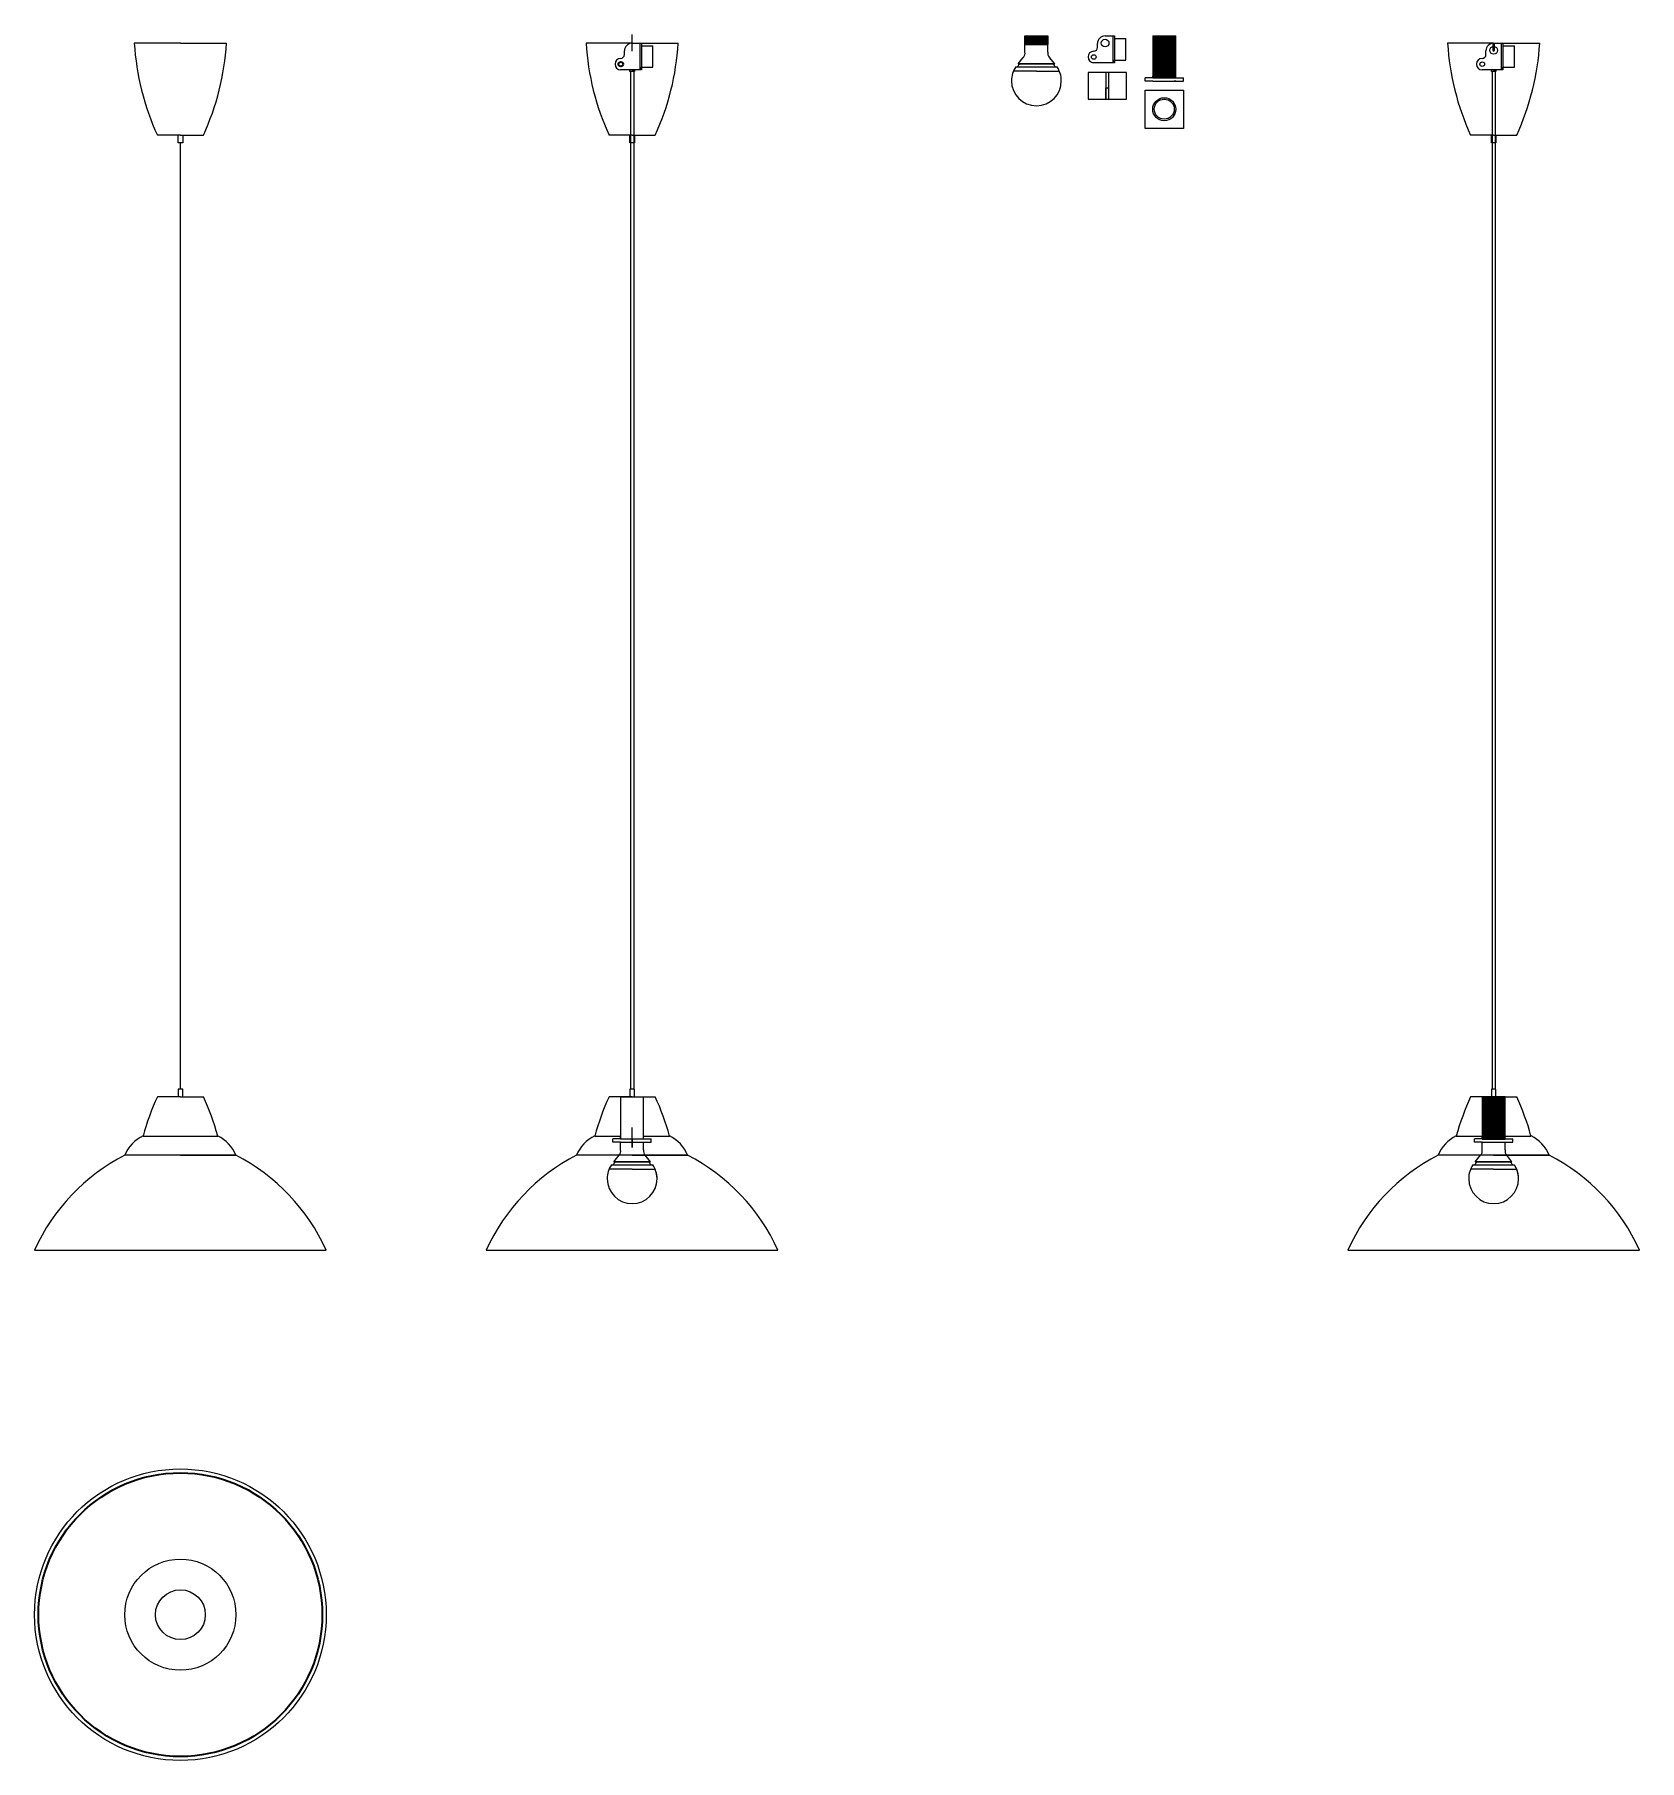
# Model space of a CAD drawing. Header units: millimetres. Extents: x 758 to 2849, y 1629 to 3879.
import ezdxf

# ---------------------------------------------------------------- set-up
doc = ezdxf.new("R2010")
doc.units = ezdxf.units.MM
doc.layers.add('IF-DETL', color=4, linetype='Continuous', lineweight=35)
doc.layers.add('IF-FURN', color=7, linetype='Continuous')

msp = doc.modelspace()

# ---------------------------------------------------------------- linework, layer by layer
at = {"layer": 'IF-DETL'}
for p, q in [((2644, 2494.2), (2674, 2494.2)), ((2644, 2493), (2674, 2493)), ((2644, 2491.7), (2674, 2491.7)), ((2644, 2491.7), (2674, 2491.7)), ((2644, 2491.7), (2674, 2491.7)), ((2644, 2490.5), (2674, 2490.5)), ((2644, 2489.2), (2674, 2489.2)), ((2644, 2489.2), (2674, 2489.2)), ((2644, 2489.2), (2674, 2489.2)), ((2644, 2489.2), (2674, 2489.2)), ((2644, 2489.2), (2674, 2489.2)), ((2644, 2489.2), (2674, 2489.2)), ((2644, 2488), (2674, 2488)), ((2644, 2486.7), (2674, 2486.7)), ((2644, 2486.7), (2674, 2486.7)), ((2644, 2486.7), (2674, 2486.7)), ((2644, 2486.7), (2674, 2486.7)), ((2644, 2485.5), (2674, 2485.5)), ((2644, 2484.2), (2674, 2484.2)), ((2644, 2484.2), (2674, 2484.2)), ((2644, 2484.2), (2674, 2484.2)), ((2644, 2484.2), (2674, 2484.2)), ((2644, 2484.2), (2674, 2484.2)), ((2644, 2483), (2674, 2483)), ((2644, 2481.7), (2674, 2481.7)), ((2644, 2481.7), (2674, 2481.7)), ((2644, 2481.7), (2674, 2481.7)), ((2644, 2481.7), (2674, 2481.7)), ((2644, 2480.5), (2674, 2480.5)), ((2644, 2479.2), (2674, 2479.2)), ((2644, 2479.2), (2674, 2479.2)), ((2644, 2479.2), (2674, 2479.2)), ((2644, 2479.2), (2674, 2479.2)), ((2644, 2479.2), (2674, 2479.2)), ((2644, 2478), (2674, 2478)), ((2644, 2476.7), (2674, 2476.7)), ((2644, 2476.7), (2674, 2476.7)), ((2644, 2476.7), (2674, 2476.7)), ((2644, 2476.7), (2674, 2476.7)), ((2644, 2475.5), (2674, 2475.5)), ((2644, 2474.2), (2674, 2474.2)), ((2644, 2474.2), (2674, 2474.2)), ((2644, 2474.2), (2674, 2474.2)), ((2644, 2474.2), (2674, 2474.2)), ((2644, 2474.2), (2674, 2474.2)), ((2644, 2473), (2674, 2473)), ((2644, 2471.7), (2674, 2471.7)), ((2644, 2471.7), (2674, 2471.7)), ((2644, 2471.7), (2674, 2471.7)), ((2644, 2471.7), (2674, 2471.7)), ((2644, 2470.5), (2674, 2470.5)), ((2644, 2469.2), (2674, 2469.2)), ((2644, 2469.2), (2674, 2469.2)), ((2644, 2469.2), (2674, 2469.2)), ((2644, 2469.2), (2674, 2469.2)), ((2644, 2469.2), (2674, 2469.2)), ((2644, 2468), (2674, 2468)), ((2644, 2466.7), (2674, 2466.7)), ((2644, 2466.7), (2674, 2466.7)), ((2644, 2466.7), (2674, 2466.7)), ((2644, 2466.7), (2674, 2466.7)), ((2644, 2465.5), (2674, 2465.5)), ((2644, 2464.2), (2674, 2464.2)), ((2644, 2464.2), (2674, 2464.2)), ((2644, 2464.2), (2674, 2464.2)), ((2644, 2464.2), (2674, 2464.2)), ((2644, 2464.2), (2674, 2464.2)), ((2644, 2463), (2674, 2463)), ((2644, 2461.7), (2674, 2461.7)), ((2644, 2461.7), (2674, 2461.7)), ((2644, 2461.7), (2674, 2461.7)), ((2644, 2461.7), (2674, 2461.7)), ((2644, 2460.5), (2674, 2460.5)), ((2644, 2459.2), (2674, 2459.2)), ((2644, 2459.2), (2674, 2459.2)), ((2644, 2459.2), (2674, 2459.2)), ((2644, 2459.2), (2674, 2459.2)), ((2644, 2459.2), (2674, 2459.2)), ((2644, 2458), (2674, 2458)), ((2644, 2456.7), (2674, 2456.7)), ((2644, 2456.7), (2674, 2456.7)), ((2644, 2456.7), (2674, 2456.7)), ((2644, 2456.7), (2674, 2456.7)), ((2644, 2455.5), (2674, 2455.5)), ((2644, 2454.2), (2674, 2454.2)), ((2644, 2454.2), (2674, 2454.2)), ((2644, 2454.2), (2674, 2454.2)), ((2644, 2454.2), (2674, 2454.2)), ((2644, 2454.2), (2674, 2454.2)), ((2644, 2453), (2674, 2453)), ((2644, 2451.7), (2674, 2451.7)), ((2644, 2451.7), (2674, 2451.7)), ((2644, 2451.7), (2674, 2451.7)), ((2644, 2451.7), (2674, 2451.7)), ((2644, 2450.5), (2674, 2450.5)), ((2644, 2449.2), (2674, 2449.2)), ((2644, 2449.2), (2674, 2449.2)), ((2644, 2449.2), (2674, 2449.2)), ((2644, 2449.2), (2674, 2449.2)), ((2644, 2449.2), (2674, 2449.2)), ((2644, 2448), (2674, 2448)), ((2644, 2446.7), (2674, 2446.7)), ((2644, 2446.7), (2674, 2446.7)), ((2644, 2446.7), (2674, 2446.7)), ((2644, 2446.7), (2674, 2446.7)), ((2644, 2445.5), (2674, 2445.5)), ((2644, 2444.2), (2674, 2444.2)), ((2644, 2444.2), (2674, 2444.2)), ((2644, 2444.2), (2674, 2444.2)), ((2644, 2443), (2674, 2443)), ((2644, 2441.7), (2674, 2441.7)), ((2644, 2441.7), (2674, 2441.7)), ((2644, 2440.5), (2674, 2440.5)), ((2644, 2439.2), (2674, 2439.2))]:
    msp.add_line(p, q, dxfattribs=at)
for centre, radius in [((1521.7, 3840.1), 3), ((947.9, 1819.1), 184.9)]:
    msp.add_circle(centre, radius, dxfattribs=at)
at = {"layer": 'IF-FURN'}
for p, q in [((1536.5, 3857.2), (1536.5, 3878.8)), ((2048.2, 3877), (2078.2, 3877)), ((2048.2, 3865.8), (2048.2, 3877)), ((2048.2, 3877), (2078.2, 3877)), ((2048.2, 3875.8), (2078.2, 3875.8)), ((2048.2, 3874.5), (2078.2, 3874.5)), ((2048.2, 3874.5), (2078.2, 3874.5)), ((2048.2, 3874.5), (2078.2, 3874.5)), ((2048.2, 3873.3), (2078.2, 3873.3)), ((2048.2, 3872), (2078.2, 3872)), ((2048.2, 3872), (2078.2, 3872)), ((2048.2, 3872), (2078.2, 3872)), ((2048.2, 3872), (2078.2, 3872)), ((2048.2, 3872), (2078.2, 3872)), ((2048.2, 3872), (2078.2, 3872)), ((2048.2, 3870.8), (2078.2, 3870.8)), ((2048.2, 3869.5), (2078.2, 3869.5)), ((2048.2, 3869.5), (2078.2, 3869.5)), ((2048.2, 3869.5), (2078.2, 3869.5)), ((2048.2, 3869.5), (2078.2, 3869.5)), ((2078.2, 3877), (2078.2, 3865.8)), ((2152.8, 3877), (2164.8, 3877)), ((2162.8, 3877), (2162.8, 3842)), ((2164.8, 3877), (2164.8, 3842)), ((2164.8, 3877), (2164.8, 3873.5)), ((2164.8, 3873.5), (2179.8, 3873.5)), ((2179.8, 3845.5), (2179.8, 3873.5)), ((2214.8, 3877.2), (2214.8, 3826)), ((2214.8, 3877.2), (2214.8, 3822.2)), ((2214.8, 3877.2), (2244.8, 3877.2)), ((2214.8, 3876), (2244.8, 3876)), ((2214.8, 3874.7), (2244.8, 3874.7)), ((2214.8, 3874.7), (2244.8, 3874.7)), ((2214.8, 3874.7), (2244.8, 3874.7)), ((2214.8, 3873.4), (2244.8, 3873.4)), ((2214.8, 3872.2), (2244.8, 3872.2)), ((2214.8, 3872.2), (2244.8, 3872.2)), ((2214.8, 3872.2), (2244.8, 3872.2)), ((2214.8, 3872.2), (2244.8, 3872.2)), ((2214.8, 3872.2), (2244.8, 3872.2)), ((2214.8, 3872.2), (2244.8, 3872.2)), ((2214.8, 3871), (2244.8, 3871)), ((2214.8, 3869.7), (2244.8, 3869.7)), ((2214.8, 3869.7), (2244.8, 3869.7)), ((2214.8, 3869.7), (2244.8, 3869.7)), ((2214.8, 3869.7), (2244.8, 3869.7)), ((2244.8, 3826), (2244.8, 3877.2)), ((897.9, 3867.6), (887.9, 3867.6)), ((947.9, 3867.6), (897.9, 3867.6)), ((947.9, 3867.6), (997.9, 3867.6)), ((997.9, 3867.6), (1007.9, 3867.6)), ((1486.5, 3867.6), (1476.5, 3867.6)), ((1536.5, 3867.6), (1486.5, 3867.6)), ((1526.5, 3852.6), (1526.5, 3857.6)), ((1526.5, 3852.6), (1526.5, 3857.6)), ((1526.5, 3852.6), (1526.5, 3852.6)), ((1536.5, 3867.6), (1535.5, 3867.6)), ((1536.5, 3867.6), (1546.5, 3867.6)), ((1536.5, 3867.6), (1586.5, 3867.6)), ((1546.5, 3867.6), (1546.5, 3832.6)), ((1546.5, 3867.6), (1548.5, 3867.6)), ((1548.5, 3867.6), (1548.5, 3832.6)), ((1548.5, 3867.6), (1548.5, 3864.1)), ((1548.5, 3864.1), (1563.5, 3864.1)), ((1563.5, 3836.1), (1563.5, 3864.1)), ((1586.5, 3867.6), (1596.5, 3867.6)), ((2039.3, 3840.4), (2046.2, 3849)), ((2048.2, 3868.3), (2078.2, 3868.3)), ((2048.2, 3867), (2078.2, 3867)), ((2048.2, 3867), (2078.2, 3867)), ((2048.2, 3867), (2078.2, 3867)), ((2048.2, 3867), (2078.2, 3867)), ((2048.2, 3867), (2078.2, 3867)), ((2048.2, 3855.8), (2048.2, 3865.8)), ((2048.2, 3865.8), (2078.2, 3865.8)), ((2078.2, 3855.8), (2078.2, 3865.8)), ((2087.1, 3840.4), (2080.2, 3849)), ((2142.8, 3862), (2142.8, 3867)), ((2142.8, 3862), (2142.8, 3867)), ((2142.8, 3862), (2142.8, 3862)), ((2214.8, 3868.4), (2244.8, 3868.4)), ((2214.8, 3867.2), (2244.8, 3867.2)), ((2214.8, 3867.2), (2244.8, 3867.2)), ((2214.8, 3867.2), (2244.8, 3867.2)), ((2214.8, 3867.2), (2244.8, 3867.2)), ((2214.8, 3867.2), (2244.8, 3867.2)), ((2214.8, 3866), (2244.8, 3866)), ((2214.8, 3864.7), (2244.8, 3864.7)), ((2214.8, 3864.7), (2244.8, 3864.7)), ((2214.8, 3864.7), (2244.8, 3864.7)), ((2214.8, 3864.7), (2244.8, 3864.7)), ((2214.8, 3863.4), (2244.8, 3863.4)), ((2214.8, 3862.2), (2244.8, 3862.2)), ((2214.8, 3862.2), (2244.8, 3862.2)), ((2214.8, 3862.2), (2244.8, 3862.2)), ((2214.8, 3862.2), (2244.8, 3862.2)), ((2214.8, 3862.2), (2244.8, 3862.2)), ((2214.8, 3861), (2244.8, 3861)), ((2214.8, 3859.7), (2244.8, 3859.7)), ((2214.8, 3859.7), (2244.8, 3859.7)), ((2214.8, 3859.7), (2244.8, 3859.7)), ((2214.8, 3859.7), (2244.8, 3859.7)), ((2214.8, 3858.4), (2244.8, 3858.4)), ((2214.8, 3857.2), (2244.8, 3857.2)), ((2214.8, 3857.2), (2244.8, 3857.2)), ((2214.8, 3857.2), (2244.8, 3857.2)), ((2214.8, 3857.2), (2244.8, 3857.2)), ((2214.8, 3857.2), (2244.8, 3857.2)), ((2214.8, 3856), (2244.8, 3856)), ((2214.8, 3854.7), (2244.8, 3854.7)), ((2214.8, 3854.7), (2244.8, 3854.7)), ((2214.8, 3854.7), (2244.8, 3854.7)), ((2214.8, 3854.7), (2244.8, 3854.7)), ((2214.8, 3853.4), (2244.8, 3853.4)), ((2214.8, 3852.2), (2244.8, 3852.2)), ((2214.8, 3852.2), (2244.8, 3852.2)), ((2214.8, 3852.2), (2244.8, 3852.2)), ((2214.8, 3852.2), (2244.8, 3852.2)), ((2214.8, 3852.2), (2244.8, 3852.2)), ((2214.8, 3851), (2244.8, 3851)), ((2214.8, 3849.7), (2244.8, 3849.7)), ((2214.8, 3849.7), (2244.8, 3849.7)), ((2214.8, 3849.7), (2244.8, 3849.7)), ((2214.8, 3849.7), (2244.8, 3849.7)), ((2214.8, 3848.4), (2244.8, 3848.4)), ((2214.8, 3847.2), (2244.8, 3847.2)), ((2214.8, 3847.2), (2244.8, 3847.2)), ((2214.8, 3847.2), (2244.8, 3847.2)), ((2214.8, 3847.2), (2244.8, 3847.2)), ((2214.8, 3847.2), (2244.8, 3847.2)), ((2609, 3867.6), (2599, 3867.6)), ((2659, 3867.6), (2609, 3867.6)), ((2649, 3852.6), (2649, 3857.6)), ((2649, 3852.6), (2649, 3857.6)), ((2649, 3852.6), (2649, 3852.6)), ((2659, 3867.6), (2658, 3867.6)), ((2658, 3867.6), (2658, 3858.2)), ((2659, 3867.6), (2669, 3867.6)), ((2659, 3867.6), (2709, 3867.6)), ((2660, 3858.2), (2660, 3867.6)), ((2669, 3867.6), (2669, 3832.6)), ((2669, 3867.6), (2671, 3867.6)), ((2671, 3867.6), (2671, 3832.6)), ((2671, 3867.6), (2671, 3864.1)), ((2671, 3864.1), (2686, 3864.1)), ((2686, 3836.1), (2686, 3864.1)), ((2709, 3867.6), (2719, 3867.6)), ((1536.5, 3832.6), (1521.5, 3832.6)), ((1533.5, 3830.6), (1533.5, 3832.6)), ((1539.5, 3830.6), (1533.5, 3830.6)), ((1533.5, 3830.6), (1534.5, 3830.6)), ((1534.5, 3830.6), (1534.5, 2504.2)), ((1546.5, 3832.6), (1536.5, 3832.6)), ((1536.5, 3832.6), (1539.5, 3832.6)), ((1539.5, 3830.6), (1538.5, 3830.6)), ((1538.5, 3830.6), (1538.5, 2504.2)), ((1539.5, 3832.6), (1539.5, 3830.6)), ((1548.5, 3832.6), (1546.5, 3832.6)), ((1548.5, 3834.1), (1548.5, 3836.1)), ((1548.5, 3836.1), (1563.5, 3836.1)), ((1548.5, 3832.6), (1548.5, 3834.1)), ((2063.2, 3830.9), (2033.2, 3830.9)), ((2036.2, 3836.5), (2090.1, 3836.5)), ((2038.2, 3836.5), (2041.7, 3840.4)), ((2039.3, 3840.4), (2087.1, 3840.4)), ((2087.1, 3840.4), (2039.3, 3840.4)), ((2063.2, 3830.9), (2093.2, 3830.9)), ((2088.2, 3836.5), (2084.7, 3840.4)), ((2180.5, 3829.4), (2130.5, 3829.4)), ((2130.5, 3829.4), (2130.5, 3794.4)), ((2152.8, 3842), (2137.8, 3842)), ((2162.8, 3842), (2152.8, 3842)), ((2155.5, 3829.4), (2153.5, 3829.4)), ((2153.5, 3829.4), (2153.5, 3794.4)), ((2157.5, 3794.4), (2157.5, 3829.4)), ((2164.8, 3842), (2162.8, 3842)), ((2164.8, 3843.5), (2164.8, 3845.5)), ((2164.8, 3845.5), (2179.8, 3845.5)), ((2164.8, 3842), (2164.8, 3843.5)), ((2180.5, 3794.4), (2180.5, 3829.4)), ((2214.8, 3846), (2244.8, 3846)), ((2214.8, 3844.7), (2244.8, 3844.7)), ((2214.8, 3844.7), (2244.8, 3844.7)), ((2214.8, 3844.7), (2244.8, 3844.7)), ((2214.8, 3844.7), (2244.8, 3844.7)), ((2214.8, 3843.4), (2244.8, 3843.4)), ((2214.8, 3842.2), (2244.8, 3842.2)), ((2214.8, 3842.2), (2244.8, 3842.2)), ((2214.8, 3842.2), (2244.8, 3842.2)), ((2214.8, 3842.2), (2244.8, 3842.2)), ((2214.8, 3842.2), (2244.8, 3842.2)), ((2214.8, 3841), (2244.8, 3841)), ((2214.8, 3839.7), (2244.8, 3839.7)), ((2214.8, 3839.7), (2244.8, 3839.7)), ((2214.8, 3839.7), (2244.8, 3839.7)), ((2214.8, 3839.7), (2244.8, 3839.7)), ((2214.8, 3838.4), (2244.8, 3838.4)), ((2214.8, 3837.2), (2244.8, 3837.2)), ((2214.8, 3837.2), (2244.8, 3837.2)), ((2214.8, 3837.2), (2244.8, 3837.2)), ((2214.8, 3837.2), (2244.8, 3837.2)), ((2214.8, 3837.2), (2244.8, 3837.2)), ((2214.8, 3836), (2244.8, 3836)), ((2214.8, 3834.7), (2244.8, 3834.7)), ((2214.8, 3834.7), (2244.8, 3834.7)), ((2214.8, 3834.7), (2244.8, 3834.7)), ((2214.8, 3834.7), (2244.8, 3834.7)), ((2214.8, 3833.4), (2244.8, 3833.4)), ((2214.8, 3832.2), (2244.8, 3832.2)), ((2214.8, 3832.2), (2244.8, 3832.2)), ((2214.8, 3832.2), (2244.8, 3832.2)), ((2214.8, 3832.2), (2244.8, 3832.2)), ((2214.8, 3832.2), (2244.8, 3832.2)), ((2214.8, 3831), (2244.8, 3831)), ((2214.8, 3829.7), (2244.8, 3829.7)), ((2214.8, 3829.7), (2244.8, 3829.7)), ((2214.8, 3829.7), (2244.8, 3829.7)), ((2214.8, 3829.7), (2244.8, 3829.7)), ((2214.8, 3828.4), (2244.8, 3828.4)), ((2214.8, 3827.2), (2244.8, 3827.2)), ((2214.8, 3827.2), (2244.8, 3827.2)), ((2214.8, 3827.2), (2244.8, 3827.2)), ((2214.8, 3826), (2244.8, 3826)), ((2214.8, 3822.2), (2214.8, 3824.7)), ((2214.8, 3824.7), (2244.8, 3824.7)), ((2214.8, 3824.7), (2244.8, 3824.7)), ((2244.8, 3822.2), (2244.8, 3826)), ((2659, 3832.6), (2644, 3832.6)), ((2656, 3830.6), (2656, 3832.6)), ((2662, 3830.6), (2656, 3830.6)), ((2656, 3830.6), (2657, 3830.6)), ((2657, 3830.6), (2657, 2504.2)), ((2669, 3832.6), (2659, 3832.6)), ((2659, 3832.6), (2662, 3832.6)), ((2662, 3830.6), (2661, 3830.6)), ((2661, 3830.6), (2661, 2504.2)), ((2662, 3832.6), (2662, 3830.6)), ((2671, 3832.6), (2669, 3832.6)), ((2671, 3834.1), (2671, 3836.1)), ((2671, 3836.1), (2686, 3836.1)), ((2671, 3832.6), (2671, 3834.1)), ((2153.5, 3794.4), (2153.5, 3809.4)), ((2153.5, 3809.4), (2157.5, 3809.4)), ((2214.8, 3822.2), (2204.8, 3822.2)), ((2204.8, 3817.8), (2204.8, 3822.2)), ((2214.8, 3817.8), (2204.8, 3817.8)), ((2204.8, 3806.4), (2254.8, 3806.4)), ((2204.8, 3756.4), (2204.8, 3806.4)), ((2214.8, 3823.4), (2244.8, 3823.4)), ((2214.8, 3822.2), (2244.8, 3822.2)), ((2214.8, 3817.8), (2244.8, 3817.8)), ((2214.8, 3817.8), (2216.8, 3817.8)), ((2244.8, 3817.8), (2242.8, 3817.8)), ((2244.8, 3822.2), (2254.8, 3822.2)), ((2244.8, 3817.8), (2254.8, 3817.8)), ((2254.8, 3817.8), (2254.8, 3822.2)), ((2254.8, 3806.4), (2254.8, 3756.4)), ((2130.5, 3794.4), (2180.5, 3794.4)), ((2153.5, 3794.4), (2157.5, 3794.4)), ((947.9, 3747.6), (917.9, 3747.6)), ((944.9, 3737.6), (944.9, 3747.6)), ((950.9, 3737.6), (944.9, 3737.6)), ((947.9, 3747.6), (977.9, 3747.6)), ((947.9, 2504.2), (947.9, 3737.6)), ((950.9, 3747.6), (950.9, 3737.6)), ((1536.5, 3747.6), (1506.5, 3747.6)), ((1533.5, 3737.6), (1533.5, 3747.6)), ((1539.5, 3737.6), (1533.5, 3737.6)), ((1536.5, 3747.6), (1566.5, 3747.6)), ((1539.5, 3747.6), (1539.5, 3737.6)), ((2254.8, 3756.4), (2204.8, 3756.4)), ((2659, 3747.6), (2629, 3747.6)), ((2656, 3737.6), (2656, 3747.6)), ((2662, 3737.6), (2656, 3737.6)), ((2659, 3747.6), (2689, 3747.6)), ((2662, 3747.6), (2662, 3737.6)), ((950.9, 2504.2), (944.9, 2504.2)), ((944.9, 2504.2), (944.9, 2494.2)), ((950.9, 2494.2), (950.9, 2504.2)), ((1539.5, 2504.2), (1533.5, 2504.2)), ((1533.5, 2504.2), (1533.5, 2494.2)), ((1539.5, 2494.2), (1539.5, 2504.2)), ((2662, 2504.2), (2656, 2504.2)), ((2656, 2504.2), (2656, 2494.2)), ((2662, 2494.2), (2662, 2504.2)), ((947.9, 2494.2), (917.9, 2494.2)), ((947.9, 2494.2), (977.9, 2494.2)), ((947.9, 2494.2), (949.4, 2494.2)), ((949.4, 2494.2), (950.9, 2494.2)), ((1536.5, 2494.2), (1506.5, 2494.2)), ((1536.5, 2494.2), (1521.5, 2494.2)), ((1521.5, 2494.2), (1521.5, 2443)), ((1521.5, 2494.2), (1521.5, 2439.2)), ((1521.5, 2494.2), (1551.5, 2494.2)), ((1521.5, 2494.2), (1551.5, 2494.2)), ((1536.5, 2494.2), (1566.5, 2494.2)), ((1536.5, 2494.2), (1538, 2494.2)), ((1538, 2494.2), (1539.5, 2494.2)), ((1551.5, 2443), (1551.5, 2494.2)), ((2659, 2494.2), (2629, 2494.2)), ((2659, 2494.2), (2644, 2494.2)), ((2644, 2494.2), (2644, 2443)), ((2644, 2494.2), (2644, 2439.2)), ((2644, 2494.2), (2674, 2494.2)), ((2659, 2494.2), (2689, 2494.2)), ((2659, 2494.2), (2660.5, 2494.2)), ((2660.5, 2494.2), (2662, 2494.2)), ((2674, 2443), (2674, 2494.2)), ((1536.5, 2428.2), (1536.5, 2454.1)), ((899.2, 2443), (996.5, 2443)), ((1487.8, 2443), (1521.5, 2443)), ((1521.5, 2439.2), (1511.5, 2439.2)), ((1511.5, 2434.9), (1511.5, 2439.2)), ((1521.5, 2434.9), (1511.5, 2434.9)), ((1521.5, 2439.2), (1521.5, 2441.7)), ((1521.5, 2439.2), (1551.5, 2439.2)), ((1521.5, 2424.9), (1521.5, 2434.9)), ((1521.5, 2434.9), (1551.5, 2434.9)), ((1536.5, 2439.2), (1536.5, 2428.2)), ((1551.5, 2439.2), (1551.5, 2443)), ((1551.5, 2443), (1585.1, 2443)), ((1551.5, 2439.2), (1561.5, 2439.2)), ((1551.5, 2424.9), (1551.5, 2434.9)), ((1551.5, 2434.9), (1561.5, 2434.9)), ((1561.5, 2434.9), (1561.5, 2439.2)), ((2610.3, 2443), (2644, 2443)), ((2644, 2439.2), (2634, 2439.2)), ((2634, 2434.9), (2634, 2439.2)), ((2644, 2434.9), (2634, 2434.9)), ((2644, 2439.2), (2644, 2441.7)), ((2644, 2424.9), (2644, 2434.9)), ((2644, 2434.9), (2674, 2434.9)), ((2674, 2439.2), (2674, 2443)), ((2674, 2443), (2707.6, 2443)), ((2674, 2439.2), (2684, 2439.2)), ((2674, 2424.9), (2674, 2434.9)), ((2674, 2434.9), (2684, 2434.9)), ((2684, 2434.9), (2684, 2439.2)), ((1020.3, 2418), (875.5, 2418)), ((947.9, 2418), (1020.3, 2418)), ((1608.9, 2418), (1464.1, 2418)), ((1511.5, 2405.6), (1514.9, 2409.4)), ((1512.6, 2409.4), (1519.5, 2418)), ((1512.6, 2409.4), (1560.3, 2409.4)), ((1560.3, 2409.4), (1512.6, 2409.4)), ((1536.5, 2418), (1608.9, 2418)), ((1560.3, 2409.4), (1553.4, 2418)), ((1561.4, 2405.6), (1558, 2409.4)), ((2731.4, 2418), (2586.6, 2418)), ((2634, 2405.6), (2637.5, 2409.4)), ((2635.1, 2409.4), (2642, 2418)), ((2635.1, 2409.4), (2682.9, 2409.4)), ((2682.9, 2409.4), (2635.1, 2409.4)), ((2659, 2418), (2731.4, 2418)), ((2682.9, 2409.4), (2676, 2418)), ((2684, 2405.6), (2680.5, 2409.4)), ((1536.5, 2399.9), (1506.5, 2399.9)), ((1509.5, 2405.6), (1563.4, 2405.6)), ((1536.5, 2399.9), (1566.5, 2399.9)), ((2659, 2399.9), (2629, 2399.9)), ((2632, 2405.6), (2685.9, 2405.6)), ((2659, 2399.9), (2689, 2399.9)), ((757.9, 2294.2), (1137.9, 2294.2)), ((1346.5, 2294.2), (1726.5, 2294.2)), ((2469, 2294.2), (2849, 2294.2))]:
    msp.add_line(p, q, dxfattribs=at)
for centre, radius in [((2152.8, 3867.6), 5), ((2138, 3849.5), 3), ((2659, 3858.2), 5), ((2644.2, 3840.1), 3), ((2229.8, 3781.4), 15), ((2229.8, 3781.5), 13), ((947.9, 1819.1), 190), ((947.9, 1819.1), 72.4), ((947.9, 1819.1), 32.5)]:
    msp.add_circle(centre, radius, dxfattribs=at)
for centre, radius, start, end in [((2153, 3866.8), 10.2, 91.2894, 178.8281), ((1222.6, 3887.5), 335.3, 183.4073, 204.6652), ((673.2, 3887.5), 335.3, 335.3348, 356.5927), ((1811.2, 3887.5), 335.3, 183.4073, 204.6652), ((1521.7, 3840.1), 7.5, 91.5575, 268.4425), ((1521.5, 3852.6), 5, 270, 0), ((1536.7, 3857.4), 10.2, 91.2894, 178.8281), ((1261.8, 3887.5), 335.3, 335.3348, 356.5927), ((2040.8, 3854.3), 7.59, 316.0367, 11.7153), ((2085.6, 3854.3), 7.59, 168.2847, 223.9633), ((2138, 3849.5), 7.5, 91.5575, 268.4425), ((2137.8, 3862), 5, 270, 0), ((2933.7, 3887.5), 335.3, 183.4073, 204.6652), ((2644.2, 3840.1), 7.5, 91.5575, 268.4425), ((2644, 3852.6), 5, 270, 0), ((2659.2, 3857.4), 10.2, 91.2894, 178.8281), ((2659, 3858.2), 1, 180, 0), ((2384.3, 3887.5), 335.3, 335.3348, 356.5927), ((2063.2, 3818.4), 32.5, 146.0253, 180), ((2063.2, 3818.4), 32.5, 0, 33.9747), ((2063.2, 3818.4), 32.5, 180, 0), ((1222.6, 2354.3), 335.3, 155.3348, 164.6557), ((673.2, 2354.3), 335.3, 15.3443, 24.6652), ((1811.2, 2354.3), 335.3, 155.3348, 164.6557), ((1261.8, 2354.3), 335.3, 15.3443, 24.6652), ((2933.7, 2354.3), 335.3, 155.3348, 164.6557), ((2384.3, 2354.3), 335.3, 15.3443, 24.6652), ((919.2, 2400.3), 47.2, 115.0374, 157.9002), ((976.5, 2400.3), 47.2, 22.0998, 64.9626), ((1507.8, 2400.3), 47.2, 115.0374, 157.9002), ((1565.1, 2400.3), 47.2, 22.0998, 64.9626), ((2630.3, 2400.3), 47.2, 115.0374, 157.9002), ((2687.7, 2400.3), 47.2, 22.0998, 64.9626), ((993.9, 2187.8), 258.9, 117.2163, 155.7213), ((901.8, 2187.8), 258.9, 24.2787, 62.7837), ((1582.5, 2187.8), 258.9, 117.2163, 155.7213), ((1514, 2423.3), 7.59, 316.0367, 11.7153), ((1558.9, 2423.3), 7.59, 168.2847, 223.9633), ((1490.4, 2187.8), 258.9, 24.2787, 62.7837), ((2705, 2187.8), 258.9, 117.2163, 155.7213), ((2636.6, 2423.3), 7.59, 316.0367, 11.7153), ((2681.4, 2423.3), 7.59, 168.2847, 223.9633), ((2613, 2187.8), 258.9, 24.2787, 62.7837), ((1536.5, 2387.4), 32.5, 146.0253, 180), ((1536.5, 2387.4), 32.5, 180, 0), ((1536.5, 2387.4), 32.5, 0, 33.9747), ((1536.5, 2387.4), 32.5, 0, 22.6199), ((2659, 2387.4), 32.5, 146.0253, 180), ((2659, 2387.4), 32.5, 180, 0), ((2659, 2387.4), 32.5, 0, 33.9747), ((2659, 2387.4), 32.5, 0, 22.6199)]:
    msp.add_arc(centre, radius, start, end, dxfattribs=at)

doc.saveas('drawing.dxf')
